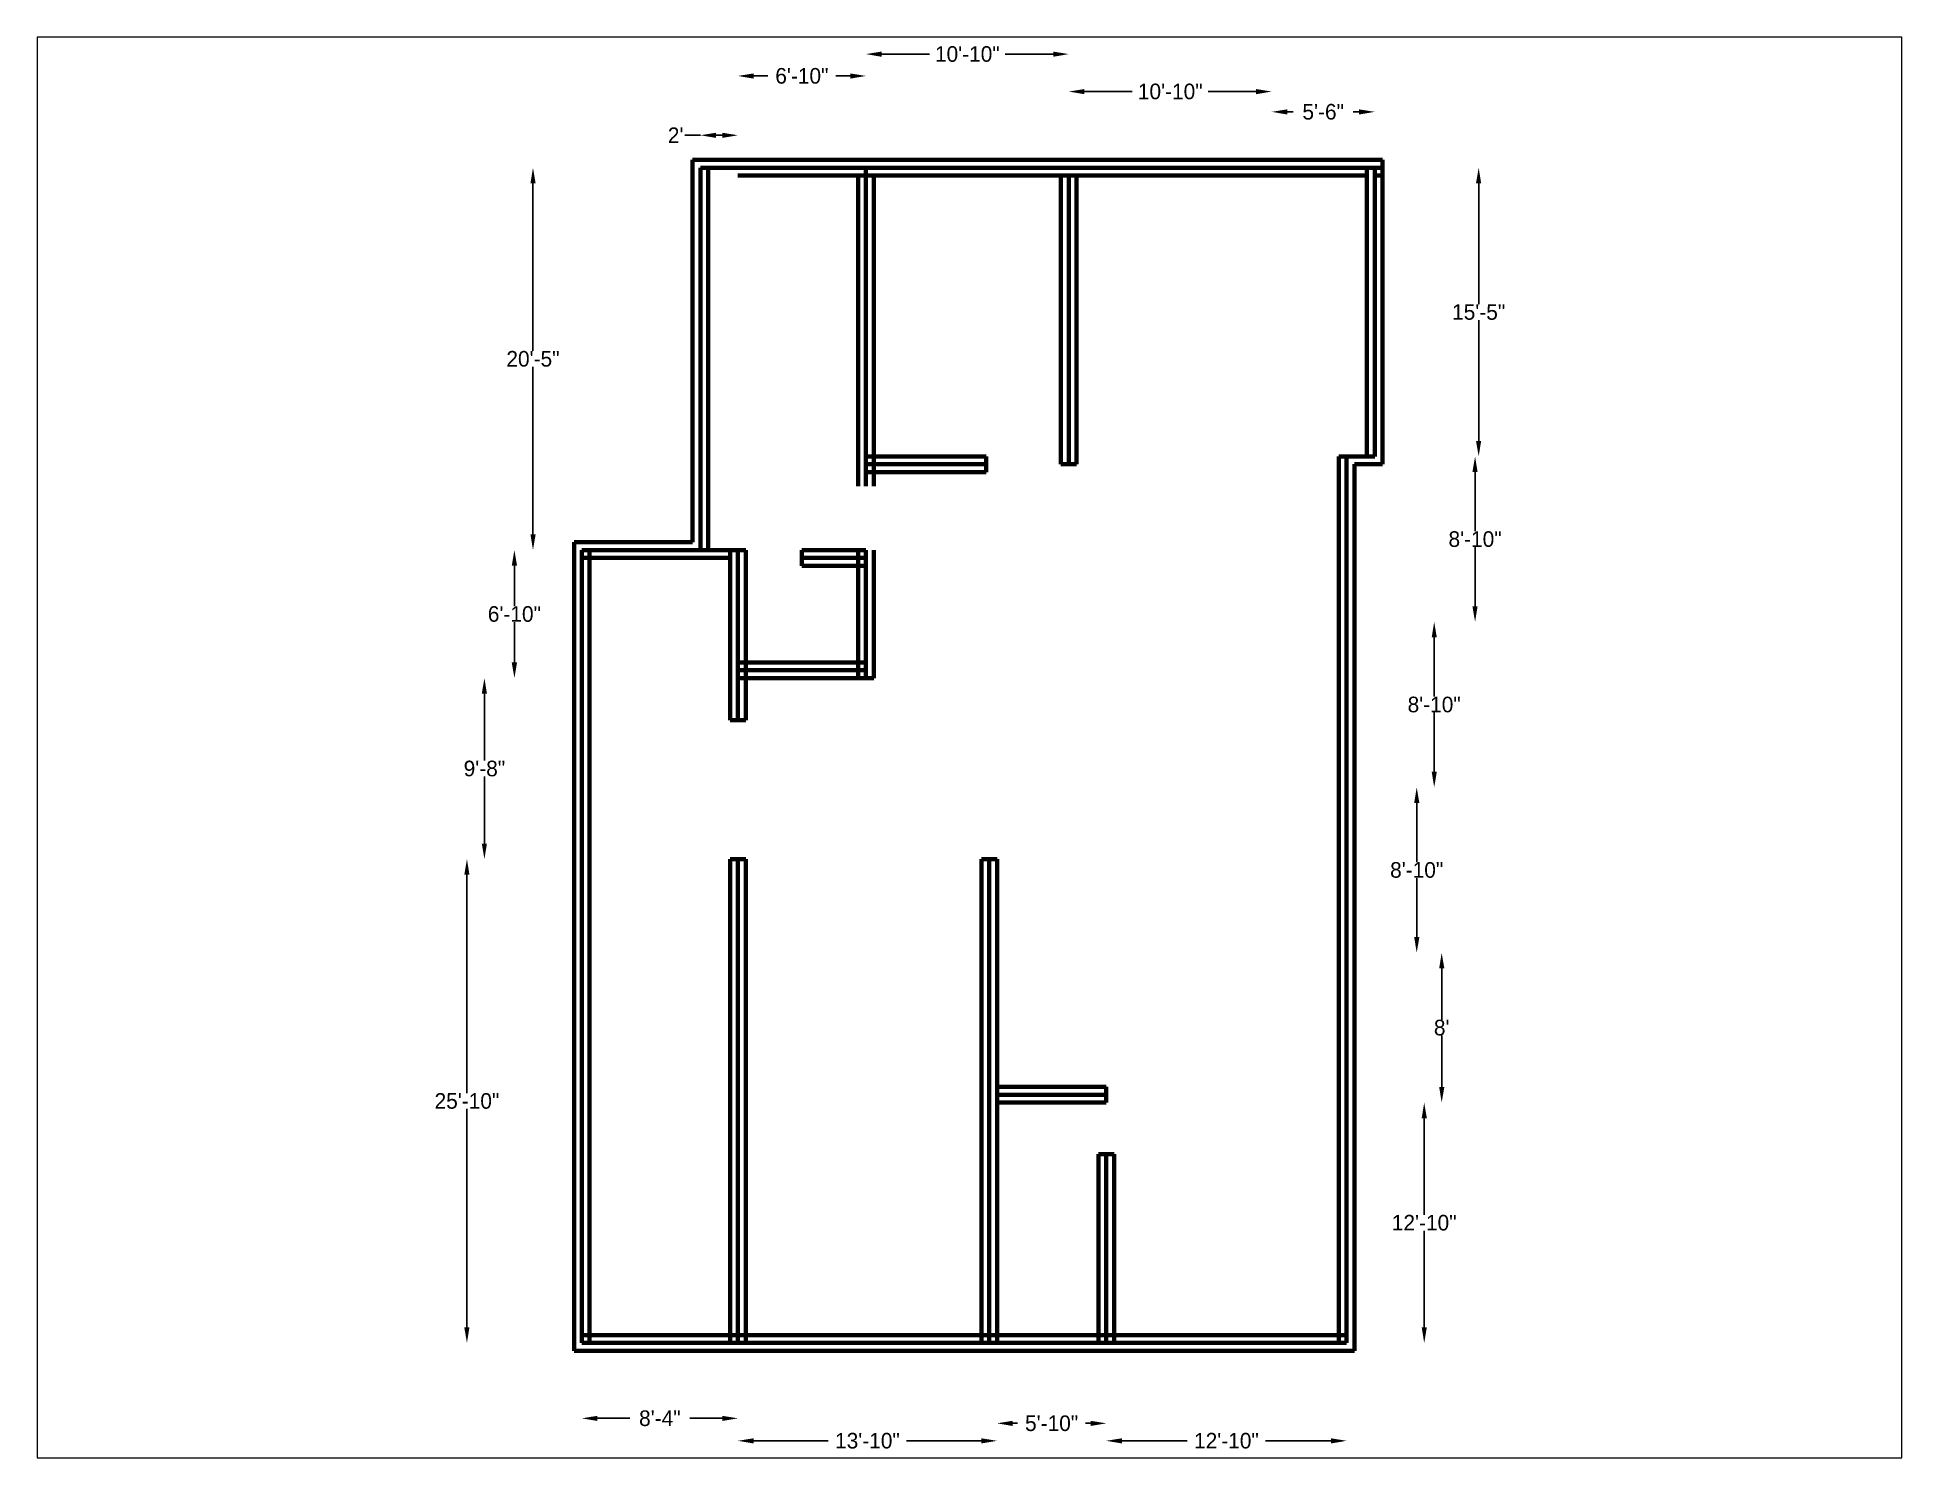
# Paper-space layout 'Layout1' of a CAD drawing. Header units: inches. Extents: x 1.05 to 9.45, y 0.8 to 7.2.
# The model-space entities are those that its viewports show. They can reach past a viewport. Long polylines and large blocks are cut down to what shows.
import ezdxf

# ---------------------------------------------------------------- set-up
doc = ezdxf.new("R2010")
doc.units = ezdxf.units.IN
doc.header["$MEASUREMENT"] = 0
doc.linetypes.add('ACAD_ISO03W100', pattern=[30, 12, -18])
doc.dimstyles.get("Standard").update_dxf_attribs({"dimtxt": 10, "dimasz": 10, "dimexe": 0.18, "dimexo": 0.0625, "dimgap": 0.09, "dimtad": 0, "dimtih": 1, "dimtoh": 1, "dimdec": 0, "dimzin": 0, "dimdsep": 46, "dimlunit": 3, "dimtxsty": 'Standard', "dimcen": 0.09, "dimse1": 1, "dimse2": 1, "dimadec": 0, "dimazin": 0, "dimtfac": 1, "dimtdec": 0, "dimtofl": 0, "dimtmove": 0, "dimatfit": 3, "dimfxl": 1, "dimtolj": 1, "dimtzin": 0, "dimarcsym": 0})

# ---------------------------------------------------------------- blocks, each defined once
blk = doc.blocks.new('*D1')
at = {"color": 0, "linetype": 'Continuous', "lineweight": -2}
for p, q in [((645.3, 776), (645.3, 698.6)), ((645.3, 611), (645.3, 688.4))]:
    blk.add_line(p, q, dxfattribs=at)
at = {"color": 0, "linetype": 'ACAD_ISO03W100', "lineweight": 100}
for points in [[(643.6, 776), (646.9, 776), (645.3, 786)], [(643.6, 611), (646.9, 611), (645.3, 601)]]:
    blk.add_solid(points, dxfattribs=at)
at = {"layer": 'Defpoints', "color": 0, "linetype": 'ACAD_ISO03W100', "lineweight": 100}
for p in [(578.7, 786), (578.7, 601), (645.3, 601)]:
    blk.add_point(p, dxfattribs=at)
at = {"color": 0, "linetype": 'ACAD_ISO03W100', "lineweight": 100, "insert": (645.3, 693.5), "char_height": 10, "attachment_point": 5}
blk.add_mtext('\\A1;15\'-5"', dxfattribs=at)
blk = doc.blocks.new('*D7')
at = {"color": 0, "linetype": 'Continuous', "lineweight": -2}
for p, q in [((522.7, 821.8), (526.4, 821.8)), ((568.7, 821.8), (564.9, 821.8))]:
    blk.add_line(p, q, dxfattribs=at)
at = {"color": 0, "linetype": 'ACAD_ISO03W100', "lineweight": 100}
for points in [[(522.7, 823.4), (522.7, 820.1), (512.7, 821.8)], [(568.7, 823.4), (568.7, 820.1), (578.7, 821.8)]]:
    blk.add_solid(points, dxfattribs=at)
at = {"layer": 'Defpoints', "color": 0, "linetype": 'ACAD_ISO03W100', "lineweight": 100}
for p in [(512.7, 821.8), (512.7, 786), (578.7, 786)]:
    blk.add_point(p, dxfattribs=at)
at = {"color": 0, "linetype": 'ACAD_ISO03W100', "lineweight": 100, "insert": (545.7, 821.8), "char_height": 10, "attachment_point": 5}
blk.add_mtext('\\A1;5\'-6"', dxfattribs=at)
blk = doc.blocks.new('*D8')
at = {"color": 0, "linetype": 'Continuous', "lineweight": -2}
for p, q in [((392.7, 834.8), (423.4, 834.8)), ((502.7, 834.8), (471.9, 834.8))]:
    blk.add_line(p, q, dxfattribs=at)
at = {"color": 0, "linetype": 'ACAD_ISO03W100', "lineweight": 100}
for points in [[(392.7, 836.4), (392.7, 833.1), (382.7, 834.8)], [(502.7, 836.4), (502.7, 833.1), (512.7, 834.8)]]:
    blk.add_solid(points, dxfattribs=at)
at = {"layer": 'Defpoints', "color": 0, "linetype": 'ACAD_ISO03W100', "lineweight": 100}
for p in [(382.7, 834.8), (382.7, 786), (512.7, 786)]:
    blk.add_point(p, dxfattribs=at)
at = {"color": 0, "linetype": 'ACAD_ISO03W100', "lineweight": 100, "insert": (447.7, 834.8), "char_height": 10, "attachment_point": 5}
blk.add_mtext('\\A1;10\'-10"', dxfattribs=at)
blk = doc.blocks.new('*D9')
at = {"color": 0, "linetype": 'Continuous', "lineweight": -2}
for p, q in [((262.7, 858.8), (293.4, 858.8)), ((372.7, 858.8), (341.9, 858.8))]:
    blk.add_line(p, q, dxfattribs=at)
at = {"color": 0, "linetype": 'ACAD_ISO03W100', "lineweight": 100}
for points in [[(262.7, 860.4), (262.7, 857.1), (252.7, 858.8)], [(372.7, 860.4), (372.7, 857.1), (382.7, 858.8)]]:
    blk.add_solid(points, dxfattribs=at)
at = {"layer": 'Defpoints', "color": 0, "linetype": 'ACAD_ISO03W100', "lineweight": 100}
for p in [(252.7, 858.8), (252.7, 786), (382.7, 786)]:
    blk.add_point(p, dxfattribs=at)
at = {"color": 0, "linetype": 'ACAD_ISO03W100', "lineweight": 100, "insert": (317.7, 858.8), "char_height": 10, "attachment_point": 5}
blk.add_mtext('\\A1;10\'-10"', dxfattribs=at)
blk = doc.blocks.new('*D10')
at = {"color": 0, "linetype": 'Continuous', "lineweight": -2}
for p, q in [((180.7, 844.8), (189.9, 844.8)), ((242.7, 844.8), (233.4, 844.8))]:
    blk.add_line(p, q, dxfattribs=at)
at = {"color": 0, "linetype": 'ACAD_ISO03W100', "lineweight": 100}
for points in [[(180.7, 846.4), (180.7, 843.1), (170.7, 844.8)], [(242.7, 846.4), (242.7, 843.1), (252.7, 844.8)]]:
    blk.add_solid(points, dxfattribs=at)
at = {"layer": 'Defpoints', "color": 0, "linetype": 'ACAD_ISO03W100', "lineweight": 100}
for p in [(170.7, 844.8), (170.7, 786), (252.7, 786)]:
    blk.add_point(p, dxfattribs=at)
at = {"color": 0, "linetype": 'ACAD_ISO03W100', "lineweight": 100, "insert": (211.7, 844.8), "char_height": 10, "attachment_point": 5}
blk.add_mtext('\\A1;6\'-10"', dxfattribs=at)
blk = doc.blocks.new('*D11')
at = {"color": 0, "linetype": 'Continuous', "lineweight": -2}
for p, q in [((146.7, 806.8), (136.7, 806.8)), ((160.7, 806.8), (156.7, 806.8))]:
    blk.add_line(p, q, dxfattribs=at)
at = {"color": 0, "linetype": 'ACAD_ISO03W100', "lineweight": 100}
for points in [[(156.7, 808.4), (156.7, 805.1), (146.7, 806.8)], [(160.7, 808.4), (160.7, 805.1), (170.7, 806.8)]]:
    blk.add_solid(points, dxfattribs=at)
at = {"layer": 'Defpoints', "color": 0, "linetype": 'ACAD_ISO03W100', "lineweight": 100}
for p in [(146.7, 806.8), (146.7, 786), (170.7, 786)]:
    blk.add_point(p, dxfattribs=at)
at = {"color": 0, "linetype": 'ACAD_ISO03W100', "lineweight": 100, "insert": (130.8, 806.8), "char_height": 10, "attachment_point": 5}
blk.add_mtext("\\A1;2'", dxfattribs=at)
blk = doc.blocks.new('*D12')
at = {"color": 0, "linetype": 'Continuous', "lineweight": -2}
for p, q in [((39.4, 776), (39.4, 668.6)), ((39.4, 551), (39.4, 658.4))]:
    blk.add_line(p, q, dxfattribs=at)
at = {"color": 0, "linetype": 'ACAD_ISO03W100', "lineweight": 100}
for points in [[(37.8, 776), (41.1, 776), (39.4, 786)], [(37.8, 551), (41.1, 551), (39.4, 541)]]:
    blk.add_solid(points, dxfattribs=at)
at = {"layer": 'Defpoints', "color": 0, "linetype": 'ACAD_ISO03W100', "lineweight": 100}
for p in [(146.7, 786), (39.4, 541), (146.7, 541)]:
    blk.add_point(p, dxfattribs=at)
at = {"color": 0, "linetype": 'ACAD_ISO03W100', "lineweight": 100, "insert": (39.4, 663.5), "char_height": 10, "attachment_point": 5}
blk.add_mtext('\\A1;20\'-5"', dxfattribs=at)
blk = doc.blocks.new('*D14')
at = {"color": 0, "linetype": 'Continuous', "lineweight": -2}
for p, q in [((27.5, 531), (27.5, 505.1)), ((27.5, 469), (27.5, 494.9))]:
    blk.add_line(p, q, dxfattribs=at)
at = {"color": 0, "linetype": 'ACAD_ISO03W100', "lineweight": 100}
for points in [[(25.8, 531), (29.2, 531), (27.5, 541)], [(25.8, 469), (29.2, 469), (27.5, 459)]]:
    blk.add_solid(points, dxfattribs=at)
at = {"layer": 'Defpoints', "color": 0, "linetype": 'ACAD_ISO03W100', "lineweight": 100}
for p in [(70.7, 541), (27.5, 459), (70.7, 459)]:
    blk.add_point(p, dxfattribs=at)
at = {"color": 0, "linetype": 'ACAD_ISO03W100', "lineweight": 100, "insert": (27.5, 500), "char_height": 10, "attachment_point": 5}
blk.add_mtext('\\A1;6\'-10"', dxfattribs=at)
blk = doc.blocks.new('*D15')
at = {"color": 0, "linetype": 'Continuous', "lineweight": -2}
for p, q in [((8.3, 449), (8.3, 406.1)), ((8.3, 353), (8.3, 395.9))]:
    blk.add_line(p, q, dxfattribs=at)
at = {"color": 0, "linetype": 'ACAD_ISO03W100', "lineweight": 100}
for points in [[(6.6, 449), (9.9, 449), (8.3, 459)], [(6.6, 353), (9.9, 353), (8.3, 343)]]:
    blk.add_solid(points, dxfattribs=at)
at = {"layer": 'Defpoints', "color": 0, "linetype": 'ACAD_ISO03W100', "lineweight": 100}
for p in [(70.7, 459), (8.3, 343), (70.7, 343)]:
    blk.add_point(p, dxfattribs=at)
at = {"color": 0, "linetype": 'ACAD_ISO03W100', "lineweight": 100, "insert": (8.3, 401), "char_height": 10, "attachment_point": 5}
blk.add_mtext('\\A1;9\'-8"', dxfattribs=at)
blk = doc.blocks.new('*D16')
at = {"color": 0, "linetype": 'Continuous', "lineweight": -2}
for p, q in [((-2.9, 333), (-2.9, 193.1)), ((-2.9, 43), (-2.9, 182.9))]:
    blk.add_line(p, q, dxfattribs=at)
at = {"color": 0, "linetype": 'ACAD_ISO03W100', "lineweight": 100}
for points in [[(-4.6, 333), (-1.3, 333), (-2.9, 343)], [(-4.6, 43), (-1.3, 43), (-2.9, 33)]]:
    blk.add_solid(points, dxfattribs=at)
at = {"layer": 'Defpoints', "color": 0, "linetype": 'ACAD_ISO03W100', "lineweight": 100}
for p in [(70.7, 343), (-2.9, 33), (70.7, 33)]:
    blk.add_point(p, dxfattribs=at)
at = {"color": 0, "linetype": 'ACAD_ISO03W100', "lineweight": 100, "insert": (-2.9, 188), "char_height": 10, "attachment_point": 5}
blk.add_mtext('\\A1;25\'-10"', dxfattribs=at)
blk = doc.blocks.new('*D17')
at = {"color": 0, "linetype": 'Continuous', "lineweight": -2}
for p, q in [((80.7, -15.3), (101.4, -15.3)), ((160.7, -15.3), (139.9, -15.3))]:
    blk.add_line(p, q, dxfattribs=at)
at = {"color": 0, "linetype": 'ACAD_ISO03W100', "lineweight": 100}
for points in [[(80.7, -13.7), (80.7, -17), (70.7, -15.3)], [(160.7, -13.7), (160.7, -17), (170.7, -15.3)]]:
    blk.add_solid(points, dxfattribs=at)
at = {"layer": 'Defpoints', "color": 0, "linetype": 'ACAD_ISO03W100', "lineweight": 100}
for p in [(70.7, 33), (170.7, 33), (170.7, -15.3)]:
    blk.add_point(p, dxfattribs=at)
at = {"color": 0, "linetype": 'ACAD_ISO03W100', "lineweight": 100, "insert": (120.7, -15.3), "char_height": 10, "attachment_point": 5}
blk.add_mtext('\\A1;8\'-4"', dxfattribs=at)
blk = doc.blocks.new('*D18')
at = {"color": 0, "linetype": 'Continuous', "lineweight": -2}
for p, q in [((180.7, -29.7), (228.6, -29.7)), ((326.7, -29.7), (278.8, -29.7))]:
    blk.add_line(p, q, dxfattribs=at)
at = {"color": 0, "linetype": 'ACAD_ISO03W100', "lineweight": 100}
for points in [[(180.7, -28.1), (180.7, -31.4), (170.7, -29.7)], [(326.7, -28.1), (326.7, -31.4), (336.7, -29.7)]]:
    blk.add_solid(points, dxfattribs=at)
at = {"layer": 'Defpoints', "color": 0, "linetype": 'ACAD_ISO03W100', "lineweight": 100}
for p in [(170.7, 33), (336.7, 33), (336.7, -29.7)]:
    blk.add_point(p, dxfattribs=at)
at = {"color": 0, "linetype": 'ACAD_ISO03W100', "lineweight": 100, "insert": (253.7, -29.7), "char_height": 10, "attachment_point": 5}
blk.add_mtext('\\A1;13\'-10"', dxfattribs=at)
blk = doc.blocks.new('*D19')
at = {"color": 0, "linetype": 'Continuous', "lineweight": -2}
for p, q in [((346.7, -18.5), (349.9, -18.5)), ((396.7, -18.5), (393.4, -18.5))]:
    blk.add_line(p, q, dxfattribs=at)
at = {"color": 0, "linetype": 'ACAD_ISO03W100', "lineweight": 100}
for points in [[(346.7, -16.9), (346.7, -20.2), (336.7, -18.5)], [(396.7, -16.9), (396.7, -20.2), (406.7, -18.5)]]:
    blk.add_solid(points, dxfattribs=at)
at = {"layer": 'Defpoints', "color": 0, "linetype": 'ACAD_ISO03W100', "lineweight": 100}
for p in [(336.7, 33), (406.7, 33), (406.7, -18.5)]:
    blk.add_point(p, dxfattribs=at)
at = {"color": 0, "linetype": 'ACAD_ISO03W100', "lineweight": 100, "insert": (371.7, -18.5), "char_height": 10, "attachment_point": 5}
blk.add_mtext('\\A1;5\'-10"', dxfattribs=at)
blk = doc.blocks.new('*D20')
at = {"color": 0, "linetype": 'Continuous', "lineweight": -2}
for p, q in [((416.7, -29.7), (458.6, -29.7)), ((550.7, -29.7), (508.8, -29.7))]:
    blk.add_line(p, q, dxfattribs=at)
at = {"color": 0, "linetype": 'ACAD_ISO03W100', "lineweight": 100}
for points in [[(416.7, -28.1), (416.7, -31.4), (406.7, -29.7)], [(550.7, -28.1), (550.7, -31.4), (560.7, -29.7)]]:
    blk.add_solid(points, dxfattribs=at)
at = {"layer": 'Defpoints', "color": 0, "linetype": 'ACAD_ISO03W100', "lineweight": 100}
for p in [(406.7, 33), (560.7, 33), (560.7, -29.7)]:
    blk.add_point(p, dxfattribs=at)
at = {"color": 0, "linetype": 'ACAD_ISO03W100', "lineweight": 100, "insert": (483.7, -29.7), "char_height": 10, "attachment_point": 5}
blk.add_mtext('\\A1;12\'-10"', dxfattribs=at)
blk = doc.blocks.new('*D21')
at = {"color": 0, "linetype": 'Continuous', "lineweight": -2}
for p, q in [((610.4, 177), (610.4, 115.1)), ((610.4, 43), (610.4, 104.9))]:
    blk.add_line(p, q, dxfattribs=at)
at = {"color": 0, "linetype": 'ACAD_ISO03W100', "lineweight": 100}
for points in [[(608.8, 177), (612.1, 177), (610.4, 187)], [(608.8, 43), (612.1, 43), (610.4, 33)]]:
    blk.add_solid(points, dxfattribs=at)
at = {"layer": 'Defpoints', "color": 0, "linetype": 'ACAD_ISO03W100', "lineweight": 100}
for p in [(560.7, 187), (610.4, 187), (560.7, 33)]:
    blk.add_point(p, dxfattribs=at)
at = {"color": 0, "linetype": 'ACAD_ISO03W100', "lineweight": 100, "insert": (610.4, 110), "char_height": 10, "attachment_point": 5}
blk.add_mtext('\\A1;12\'-10"', dxfattribs=at)
blk = doc.blocks.new('*D22')
at = {"color": 0, "linetype": 'Continuous', "lineweight": -2}
for p, q in [((621.6, 273), (621.6, 240.1)), ((621.6, 197), (621.6, 229.9))]:
    blk.add_line(p, q, dxfattribs=at)
at = {"color": 0, "linetype": 'ACAD_ISO03W100', "lineweight": 100}
for points in [[(620, 273), (623.3, 273), (621.6, 283)], [(620, 197), (623.3, 197), (621.6, 187)]]:
    blk.add_solid(points, dxfattribs=at)
at = {"layer": 'Defpoints', "color": 0, "linetype": 'ACAD_ISO03W100', "lineweight": 100}
for p in [(560.7, 283), (621.6, 283), (560.7, 187)]:
    blk.add_point(p, dxfattribs=at)
at = {"color": 0, "linetype": 'ACAD_ISO03W100', "lineweight": 100, "insert": (621.6, 235), "char_height": 10, "attachment_point": 5}
blk.add_mtext("\\A1;8'", dxfattribs=at)
blk = doc.blocks.new('*D23')
at = {"color": 0, "linetype": 'Continuous', "lineweight": -2}
for p, q in [((605.6, 379), (605.6, 341.1)), ((605.6, 293), (605.6, 330.9))]:
    blk.add_line(p, q, dxfattribs=at)
at = {"color": 0, "linetype": 'ACAD_ISO03W100', "lineweight": 100}
for points in [[(604, 379), (607.3, 379), (605.6, 389)], [(604, 293), (607.3, 293), (605.6, 283)]]:
    blk.add_solid(points, dxfattribs=at)
at = {"layer": 'Defpoints', "color": 0, "linetype": 'ACAD_ISO03W100', "lineweight": 100}
for p in [(560.7, 389), (605.6, 389), (560.7, 283)]:
    blk.add_point(p, dxfattribs=at)
at = {"color": 0, "linetype": 'ACAD_ISO03W100', "lineweight": 100, "insert": (605.6, 336), "char_height": 10, "attachment_point": 5}
blk.add_mtext('\\A1;8\'-10"', dxfattribs=at)
blk = doc.blocks.new('*D24')
at = {"color": 0, "linetype": 'Continuous', "lineweight": -2}
for p, q in [((616.8, 485), (616.8, 447.1)), ((616.8, 399), (616.8, 436.9))]:
    blk.add_line(p, q, dxfattribs=at)
at = {"color": 0, "linetype": 'ACAD_ISO03W100', "lineweight": 100}
for points in [[(615.2, 485), (618.5, 485), (616.8, 495)], [(615.2, 399), (618.5, 399), (616.8, 389)]]:
    blk.add_solid(points, dxfattribs=at)
at = {"layer": 'Defpoints', "color": 0, "linetype": 'ACAD_ISO03W100', "lineweight": 100}
for p in [(560.7, 495), (616.8, 495), (560.7, 389)]:
    blk.add_point(p, dxfattribs=at)
at = {"color": 0, "linetype": 'ACAD_ISO03W100', "lineweight": 100, "insert": (616.8, 442), "char_height": 10, "attachment_point": 5}
blk.add_mtext('\\A1;8\'-10"', dxfattribs=at)
blk = doc.blocks.new('*D25')
at = {"color": 0, "linetype": 'Continuous', "lineweight": -2}
for p, q in [((643, 591), (643, 553.1)), ((643, 505), (643, 542.9))]:
    blk.add_line(p, q, dxfattribs=at)
at = {"color": 0, "linetype": 'ACAD_ISO03W100', "lineweight": 100}
for points in [[(641.3, 591), (644.6, 591), (643, 601)], [(641.3, 505), (644.6, 505), (643, 495)]]:
    blk.add_solid(points, dxfattribs=at)
at = {"layer": 'Defpoints', "color": 0, "linetype": 'ACAD_ISO03W100', "lineweight": 100}
for p in [(560.7, 601), (643, 601), (560.7, 495)]:
    blk.add_point(p, dxfattribs=at)
at = {"color": 0, "linetype": 'ACAD_ISO03W100', "lineweight": 100, "insert": (643, 548), "char_height": 10, "attachment_point": 5}
blk.add_mtext('\\A1;8\'-10"', dxfattribs=at)

msp = doc.modelspace()

# ---------------------------------------------------------------- linework, layer by layer
at = {"linetype": 'Continuous', "lineweight": 100}
for p, q in [((141.7, 791), (141.7, 546)), ((382.7, 791), (512.7, 791)), ((512.7, 791), (583.7, 791)), ((583.7, 791), (583.7, 596)), ((512.7, 786), (583.7, 786)), ((512.7, 781), (573.7, 781)), ((578.7, 781), (583.7, 781)), ((565.7, 495), (565.7, 596)), ((583.7, 596), (565.7, 596)), ((65.7, 459), (65.7, 546)), ((65.7, 546), (141.7, 546)), ((565.7, 389), (565.7, 495)), ((65.7, 343), (65.7, 459)), ((565.7, 283), (565.7, 389)), ((65.7, 28), (65.7, 343)), ((565.7, 187), (565.7, 283)), ((565.7, 28), (565.7, 187)), ((65.7, 28), (170.7, 28)), ((170.7, 28), (336.7, 28)), ((336.7, 28), (406.7, 28)), ((406.7, 28), (565.7, 28))]:
    msp.add_line(p, q, dxfattribs=at)
at = {"linetype": 'ACAD_ISO03W100', "lineweight": 100}
for p, q in [((170.7, 791), (141.7, 791)), ((252.7, 791), (170.7, 791)), ((170.7, 786), (146.7, 786)), ((170.7, 786), (146.7, 786)), ((146.7, 786), (146.7, 541)), ((252.7, 786), (170.7, 786)), ((170.7, 786), (170.7, 786)), ((252.7, 786), (170.7, 786)), ((252.7, 786), (382.7, 786)), ((252.7, 582), (252.7, 786)), ((382.7, 786), (512.7, 786)), ((382.7, 781), (382.7, 596)), ((512.7, 786), (578.7, 786)), ((578.7, 786), (578.7, 601)), ((329.7, 601), (329.7, 596)), ((555.7, 601), (565.7, 601)), ((560.7, 495), (560.7, 601)), ((578.7, 601), (560.7, 601)), ((329.7, 596), (252.7, 596)), ((329.7, 596), (329.7, 591)), ((377.7, 596), (387.7, 596)), ((70.7, 459), (70.7, 541)), ((70.7, 541), (146.7, 541)), ((146.7, 541), (170.7, 541)), ((170.7, 541), (170.7, 432)), ((170.7, 541), (170.7, 459)), ((170.7, 541), (175.7, 541)), ((211.7, 541), (211.7, 531)), ((252.7, 459), (252.7, 541)), ((252.7, 536), (211.7, 536)), ((252.7, 536), (211.7, 536)), ((560.7, 389), (560.7, 495)), ((65.7, 343), (65.7, 459)), ((70.7, 343), (70.7, 459)), ((170.7, 464), (252.7, 464)), ((257.7, 459), (252.7, 459)), ((175.7, 432), (165.7, 432)), ((560.7, 283), (560.7, 389)), ((65.7, 33), (65.7, 343)), ((65.7, 33), (65.7, 343)), ((70.7, 33), (70.7, 343)), ((175.7, 343), (165.7, 343)), ((170.7, 33), (170.7, 343)), ((170.7, 33), (170.7, 343)), ((326.7, 343), (336.7, 343)), ((331.7, 33), (331.7, 343)), ((560.7, 187), (560.7, 283)), ((336.7, 192), (406.7, 192)), ((406.7, 197), (406.7, 192)), ((406.7, 187), (406.7, 194.5)), ((336.7, 33), (336.7, 187)), ((560.7, 33), (560.7, 187)), ((401.7, 154), (411.7, 154)), ((406.7, 154), (406.7, 33)), ((70.7, 33), (170.7, 33)), ((170.7, 33), (336.7, 33)), ((336.7, 33), (406.7, 33)), ((406.7, 33), (560.7, 33))]:
    msp.add_line(p, q, dxfattribs=at)
at = {"lineweight": 100}
for p, q in [((252.7, 791), (382.7, 791)), ((151.7, 786), (151.7, 541)), ((252.7, 781), (170.7, 781)), ((247.7, 582), (247.7, 781)), ((252.7, 781), (382.7, 781)), ((257.7, 582), (257.7, 781)), ((377.7, 781), (377.7, 596)), ((382.7, 781), (512.7, 781)), ((387.7, 781), (387.7, 596)), ((573.7, 786), (573.7, 601)), ((329.7, 601), (252.7, 601)), ((555.7, 495), (555.7, 601)), ((329.7, 591), (252.7, 591)), ((75.7, 459), (75.7, 541)), ((165.7, 541), (165.7, 432)), ((175.7, 541), (175.7, 432)), ((252.7, 541), (211.7, 541)), ((247.7, 459), (247.7, 541)), ((257.7, 459), (257.7, 541)), ((70.7, 536), (165.7, 536)), ((252.7, 531), (211.7, 531)), ((555.7, 389), (555.7, 495)), ((170.7, 469), (252.7, 469)), ((75.7, 343), (75.7, 459)), ((170.7, 459), (252.7, 459)), ((555.7, 283), (555.7, 389)), ((75.7, 33), (75.7, 343)), ((165.7, 33), (165.7, 343)), ((165.7, 343), (165.7, 38)), ((175.7, 33), (175.7, 343)), ((326.7, 33), (326.7, 343)), ((336.7, 33), (336.7, 343)), ((555.7, 187), (555.7, 283)), ((336.7, 197), (406.7, 197)), ((336.7, 187), (406.7, 187)), ((555.7, 33), (555.7, 187)), ((401.7, 154), (401.7, 33)), ((411.7, 154), (411.7, 33)), ((70.7, 38), (170.7, 38)), ((170.7, 38), (336.7, 38)), ((336.7, 38), (406.7, 38)), ((406.7, 38), (560.7, 38))]:
    msp.add_line(p, q, dxfattribs=at)

# ---------------------------------------------------------------- dimensions: what is measured, and where the dimension line sits
at = {"linetype": 'ACAD_ISO03W100', "lineweight": 100}
for base, p1, p2, picture, middle in [((252.7, 858.8), (382.7, 786), (252.7, 786), '*D9', (317.7, 858.8)), ((170.7, 844.8), (252.7, 786), (170.7, 786), '*D10', (211.7, 844.8)), ((382.7, 834.8), (512.7, 786), (382.7, 786), '*D8', (447.7, 834.8)), ((512.7, 821.8), (578.7, 786), (512.7, 786), '*D7', (545.7, 821.8)), ((146.7, 806.8), (170.7, 786), (146.7, 786), '*D11', (130.8, 806.8)), ((170.7, -15.3), (70.7, 33), (170.7, 33), '*D17', (120.7, -15.3)), ((336.7, -29.7), (170.7, 33), (336.7, 33), '*D18', (253.7, -29.7)), ((406.7, -18.5), (336.7, 33), (406.7, 33), '*D19', (371.7, -18.5)), ((560.7, -29.7), (406.7, 33), (560.7, 33), '*D20', (483.7, -29.7))]:
    dim = msp.add_linear_dim(base=base, p1=p1, p2=p2, dimstyle='Standard', dxfattribs=at)
    dim.commit()
    dim.dimension.update_dxf_attribs({"geometry": picture, "text_midpoint": middle})
for base, p1, p2, picture, middle in [((39.4, 541), (146.7, 786), (146.7, 541), '*D12', (39.4, 663.5)), ((645.3, 601), (578.7, 786), (578.7, 601), '*D1', (645.3, 693.5)), ((643, 601), (560.7, 495), (560.7, 601), '*D25', (643, 548)), ((27.5, 459), (70.7, 541), (70.7, 459), '*D14', (27.5, 500)), ((616.8, 495), (560.7, 389), (560.7, 495), '*D24', (616.8, 442)), ((8.3, 343), (70.7, 459), (70.7, 343), '*D15', (8.3, 401)), ((605.6, 389), (560.7, 283), (560.7, 389), '*D23', (605.6, 336)), ((-2.9, 33), (70.7, 343), (70.7, 33), '*D16', (-2.9, 188)), ((621.6, 283), (560.7, 187), (560.7, 283), '*D22', (621.6, 235)), ((610.4, 187), (560.7, 33), (560.7, 187), '*D21', (610.4, 110))]:
    dim = msp.add_linear_dim(base=base, p1=p1, p2=p2, angle=90, dimstyle='Standard', dxfattribs=at)
    dim.commit()
    dim.dimension.update_dxf_attribs({"geometry": picture, "text_midpoint": middle})

psp = doc.layouts.get("Layout1")

# ---------------------------------------------------------------- viewports
at = {"layer": '0', "linetype": 'ACAD_ISO03W100', "lineweight": 100}
psp.add_viewport(center=(5.25, 4), size=(8.4, 6.4), view_center_point=(319.0796, 414.5174), view_height=910.107139, dxfattribs=at)

doc.saveas('drawing.dxf')
